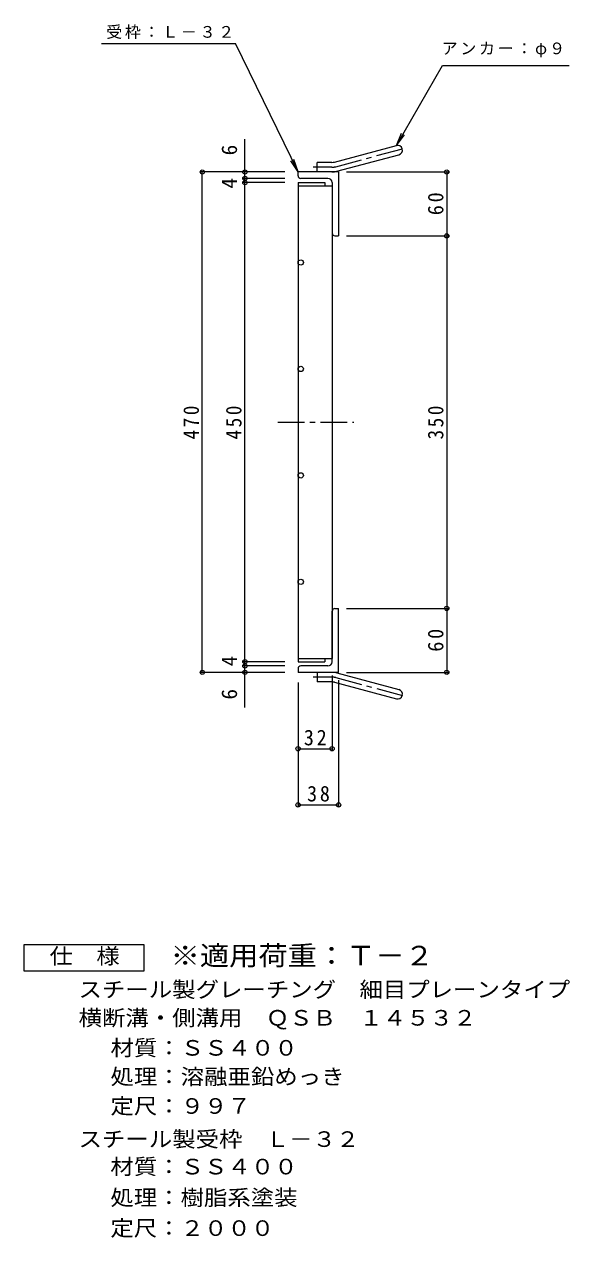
# Model space of a CAD drawing. Units: millimetres, scale not verified. Extents: x -878 to 882, y -687 to 660.
# Drawn here: x 369 to 882, y -555 to 585 of the extents above; entities that cross this region are included whole.
import ezdxf
from ezdxf.enums import TextEntityAlignment as Align

# ---------------------------------------------------------------- set-up
doc = ezdxf.new("R2010")
doc.units = ezdxf.units.MM
doc.header["$LTSCALE"] = 5
doc.header["$PDMODE"] = 32
doc.header["$PDSIZE"] = 4
doc.linetypes.add('CHAIN1', pattern=[8, 5, -1, 1, -1])
for name, color, linetype, lineweight in [('A-1_ピット', 2, 'Continuous', 9), ('A-2_蓋', 3, 'Continuous', 9), ('A-4_寸法', 7, 'Continuous', 9), ('F-4_F-4ﾚｲﾔ', 2, 'Continuous', 9)]:
    doc.layers.add(name, color=color, linetype=linetype, lineweight=lineweight)
doc.layers.add('F-5_F-5ﾚｲﾔ', color=2, linetype='Continuous')
doc.styles.add('ＭＳ ゴシック', font='')
doc.styles.get('ＭＳ ゴシック').set_extended_font_data('MS Gothic')

msp = doc.modelspace()

# ---------------------------------------------------------------- linework, layer by layer
at = {"layer": 'A-1_ピット'}
for p, q in [((660.631, 455.165), (718.822, 470.757)), ((662.96, 446.472), (721.151, 462.064)), ((626.486, 442.358), (626.486, 445.858)), ((664.487, 445.858), (626.486, 445.858)), ((644.486, 445.858), (644.486, 454.858)), ((658.302, 454.858), (644.486, 454.858)), ((664.487, 445.858), (664.487, 385.858)), ((654.487, 439.858), (628.987, 439.858)), ((658.487, 435.858), (658.487, 388.358)), ((660.987, 385.858), (664.487, 385.858)), ((660.987, 35.858), (664.487, 35.858)), ((664.487, -24.142), (664.487, 35.858)), ((658.487, -14.142), (658.487, 33.358)), ((626.486, -20.642), (626.486, -24.142)), ((654.487, -18.142), (628.987, -18.142)), ((664.487, -24.142), (626.486, -24.142)), ((644.486, -24.142), (644.486, -33.142)), ((658.302, -33.142), (644.486, -33.142)), ((660.631, -33.449), (718.822, -49.041)), ((662.96, -24.755), (721.151, -40.348))]:
    msp.add_line(p, q, dxfattribs=at)
at = {"layer": 'A-1_ピット', "linetype": 'CHAIN1'}
for p, q in [((661.795, 450.818), (726.962, 468.279)), ((658.302, 450.358), (640.682, 450.358)), ((658.302, -28.642), (640.682, -28.642)), ((661.795, -29.102), (726.962, -46.563))]:
    msp.add_line(p, q, dxfattribs=at)
at = {"layer": 'A-1_ピット'}
for centre, radius, start, end in [((719.987, 466.41), 4.5, 285.00014, 104.99991), ((658.302, 463.858), 9, 270, 285.00002), ((658.302, 463.858), 18, 270, 285), ((628.987, 442.358), 2.5, 180, 270), ((654.487, 435.858), 4, 0, 90), ((660.987, 388.358), 2.5, 180, 270), ((660.987, 33.358), 2.5, 90, 180), ((628.987, -20.642), 2.5, 90, 180), ((654.487, -14.142), 4, 270, 0), ((658.302, -42.142), 18, 75, 90), ((658.302, -42.142), 9, 74.99998, 90), ((719.987, -44.694), 4.5, 255.00009, 74.99986)]:
    msp.add_arc(centre, radius, start, end, dxfattribs=at)
at = {"layer": 'A-1_ピット', "linetype": 'CHAIN1'}
for centre, start, end in [((658.302, 463.858), 270, 284.99995), ((658.302, -42.142), 75.00005, 90)]:
    msp.add_arc(centre, 13.5, start, end, dxfattribs=at)
at = {"layer": 'A-2_蓋'}
for p, q in [((626.486, 435.858), (626.486, -14.142)), ((626.486, 435.858), (651.486, 435.858)), ((651.486, 435.858), (651.486, 432.858)), ((626.486, 432.858), (658.486, 432.858)), ((658.486, 432.858), (658.486, -11.142)), ((626.486, -11.142), (658.486, -11.142)), ((651.486, -11.142), (651.486, -14.142)), ((626.486, -14.142), (651.486, -14.142))]:
    msp.add_line(p, q, dxfattribs=at)
at = {"layer": 'A-2_蓋', "linetype": 'CHAIN1'}
msp.add_line((607.587, 210.858), (678.874, 210.858), dxfattribs=at)
at = {"layer": 'A-2_蓋'}
for centre in [(628.986, 360.858), (628.986, 260.858), (628.986, 160.858), (628.986, 60.858)]:
    msp.add_circle(centre, 2.5, dxfattribs=at)
at = {"layer": 'A-4_寸法'}
for p, q in [((441.886, 566.398), (567.568, 566.398)), ((626.486, 445.858), (567.568, 566.398)), ((718.822, 470.757), (762.123, 545.757)), ((762.123, 545.757), (881.353, 545.757)), ((718.822, 470.757), (723.605, 482.306)), ((718.822, 470.757), (726.431, 480.674)), ((576.486, -57.079), (576.486, 476.614)), ((626.486, 445.858), (619.578, 456.276)), ((626.486, 445.858), (622.51, 457.709)), ((613.986, 445.858), (534.986, 445.858)), ((536.486, -24.142), (536.486, 445.858)), ((671.987, 445.858), (767.716, 445.858)), ((766.216, 445.858), (766.216, 385.858)), ((613.986, 439.858), (574.986, 439.858)), ((613.986, 435.858), (574.986, 435.858)), ((671.987, 385.858), (767.716, 385.858)), ((766.216, 385.858), (766.216, 35.858)), ((671.987, 35.858), (767.716, 35.858)), ((766.216, 35.858), (766.216, -24.142)), ((613.986, -14.142), (574.986, -14.142)), ((613.986, -18.142), (574.986, -18.142)), ((613.986, -24.142), (534.986, -24.142)), ((626.486, -33.642), (626.486, -150.136)), ((658.486, -27.242), (658.486, -97.433)), ((664.487, -31.642), (664.487, -150.136)), ((671.987, -24.142), (767.716, -24.142)), ((626.486, -95.933), (658.486, -95.933)), ((626.486, -148.636), (664.487, -148.636))]:
    msp.add_line(p, q, dxfattribs=at)
for p in [(536.486, 445.858), (576.486, 445.858), (766.216, 445.858), (576.486, 439.858), (576.486, 435.858), (766.216, 385.858), (766.216, 35.858), (536.486, -24.142), (576.486, -14.142), (576.486, -18.142), (576.486, -24.142), (766.216, -24.142), (626.486, -95.933), (658.486, -95.933), (626.486, -148.636), (664.487, -148.636)]:
    msp.add_point(p, dxfattribs=at)
at = {"layer": 'F-4_F-4ﾚｲﾔ'}
msp.add_lwpolyline([(369.145, -304.861), (369.145, -279.861), (481.645, -279.861), (481.645, -304.861)], close=True, dxfattribs=at)

# ---------------------------------------------------------------- texts
at = {"layer": 'A-4_寸法', "color": 2, "style": 'ＭＳ ゴシック'}
for s, p in [('6', (573.486, 461.447)), ('4', (573.486, 430.231)), ('4', (573.486, -18.515)), ('6', (573.486, -49.731))]:
    msp.add_text(s, height=14.66, rotation=90, dxfattribs=at).set_placement(p, align=Align.BOTTOM_LEFT)
at = {"layer": 'A-4_寸法', "char_height": 11, "attachment_point": 7, "style": 'ＭＳ ゴシック'}
for s, insert in [('\\T1.17;受枠：Ｌ－３２', (446.176, 570.724)), ('\\T1.17;アンカー：φ９', (761.353, 553.451))]:
    msp.add_mtext(s, dxfattribs=dict(at, insert=insert))
at = {"layer": 'A-4_寸法', "color": 2, "char_height": 14.66, "attachment_point": 7, "rotation": 90, "style": 'ＭＳ ゴシック'}
for s, insert in [('\\T1.27;\\W0.95;60', (763.216, 405.233)), ('\\T1.27;\\W0.9;470', (533.486, 194.608)), ('\\T1.27;\\W0.9;450', (573.486, 194.608)), ('\\T1.27;\\W0.9;350', (763.216, 194.608)), ('\\T1.27;\\W0.95;60', (763.216, -4.767))]:
    msp.add_mtext(s, dxfattribs=dict(at, insert=insert))
at = {"layer": 'A-4_寸法', "color": 2, "char_height": 14.66, "attachment_point": 7, "style": 'ＭＳ ゴシック'}
for s, insert in [('\\T1.27;\\W0.95;32', (631.861, -92.933)), ('\\T1.27;\\W0.95;38', (634.862, -145.636))]:
    msp.add_mtext(s, dxfattribs=dict(at, insert=insert))
at = {"layer": 'F-4_F-4ﾚｲﾔ', "style": 'ＭＳ ゴシック', "width": 1.1}
for s, p in [('仕\u3000様', (392.895, -302.361)), ('スチール製グレーチング\u3000細目プレーンタイプ', (420.19, -333.821)), ('横断溝・側溝用\u3000ＱＳＢ\u3000１４５３２', (420.19, -360.379)), ('材質：ＳＳ４００', (450.167, -388.596)), ('処理：溶融亜鉛めっき', (450.167, -415.65)), ('定尺：９９７', (450.167, -443.186)), ('スチール製受枠\u3000Ｌ－３２', (420.202, -474.329)), ('処理：樹脂系塗装', (450.054, -529.219))]:
    msp.add_text(s, height=14.66, dxfattribs=at).set_placement(p, align=Align.BOTTOM_LEFT)
at = {"layer": 'F-5_F-5ﾚｲﾔ', "color": 3, "style": 'ＭＳ ゴシック', "width": 1.1}
msp.add_text('※適用荷重：Ｔ－２', height=18.33, dxfattribs=at).set_placement((506.645, -304.861), align=Align.BOTTOM_LEFT)
at = {"layer": 'F-5_F-5ﾚｲﾔ', "style": 'ＭＳ ゴシック', "width": 1.1}
for s, p in [('材質：ＳＳ４００', (450.054, -500.137)), ('定尺：２０００', (450.054, -557.915))]:
    msp.add_text(s, height=14.66, dxfattribs=at).set_placement(p, align=Align.BOTTOM_LEFT)

doc.saveas('drawing.dxf')
